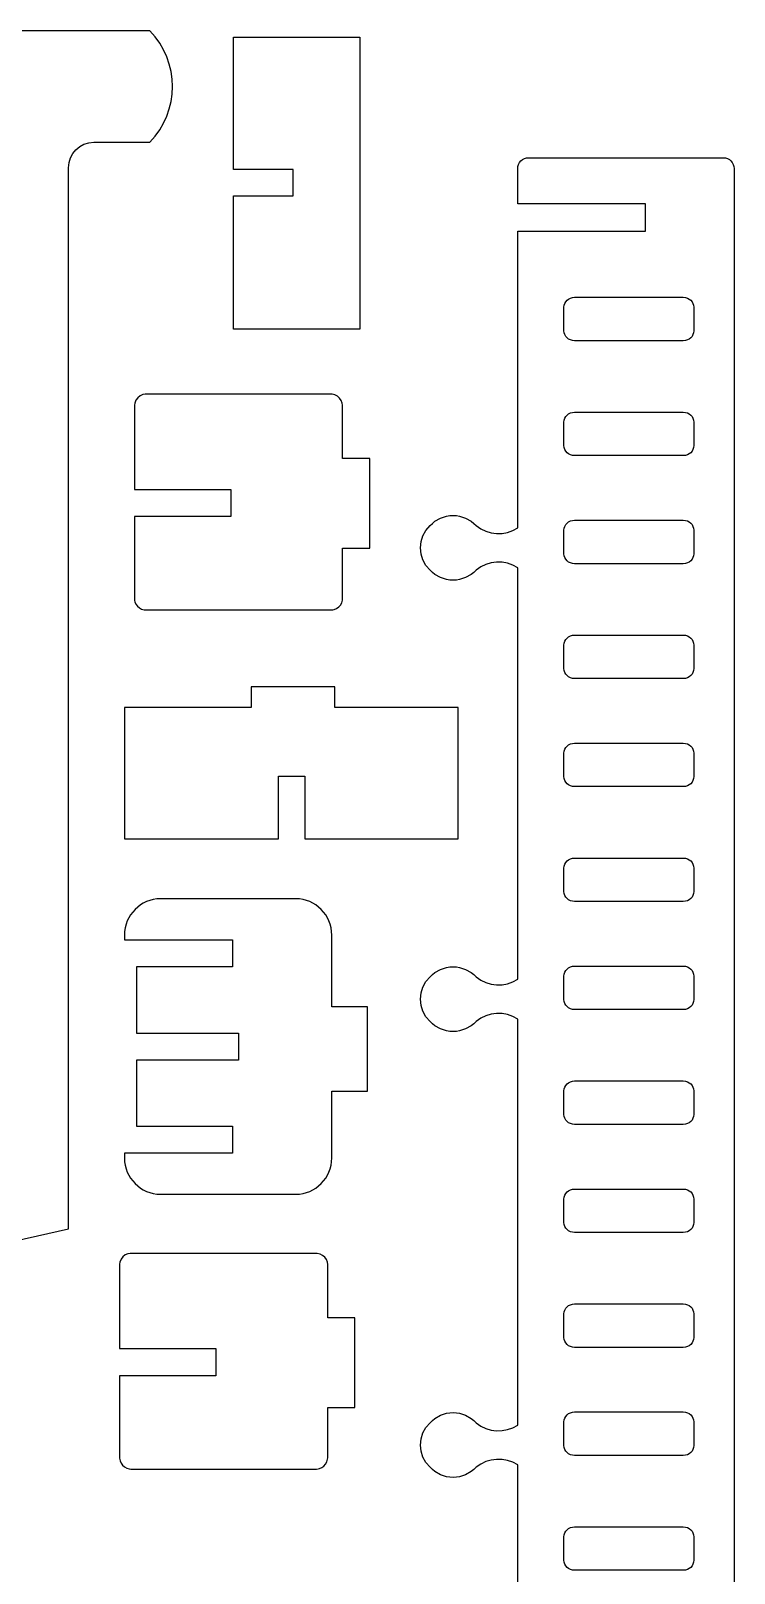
# Model space of a CAD drawing. Extents: x 0.4 to 16.9, y 0.4 to 10.9.
# Drawn here: x 13.78 to 16.93, y 3.99 to 10.9 of the extents above; entities that cross this region are included whole.
import ezdxf

# ---------------------------------------------------------------- set-up
doc = ezdxf.new("R2010")
doc.units = 0
doc.layers.add('Default_Layer', color=1, linetype='CONTINUOUS')

msp = doc.modelspace()

# ---------------------------------------------------------------- linework, layer by layer
at = {"layer": 'Default_Layer'}
for points in [[(12.0731, 5.1108), (13.9476, 5.5333), (13.9476, 5.5998), (13.9476, 10.2875), (13.9499, 10.3104), (13.9565, 10.3317), (13.9669, 10.351), (13.9807, 10.3678), (13.9974, 10.3817), (14.0166, 10.3922), (14.0379, 10.3988), (14.0607, 10.4011), (14.3111, 10.4011), (14.335, 10.428), (14.3557, 10.4566), (14.3732, 10.4867), (14.3876, 10.5181), (14.3987, 10.5504), (14.4067, 10.5835), (14.4115, 10.617), (14.4131, 10.6508), (14.4115, 10.6846), (14.4067, 10.7182), (14.3987, 10.7512), (14.3876, 10.7836), (14.3732, 10.8149), (14.3557, 10.845), (14.335, 10.8736), (14.3111, 10.9005), (14.3111, 10.9005), (13.9476, 10.9005), (13.8506, 10.9005), (7.5341, 10.9005)], [(15.9598, 2.6327), (15.9598, 4.4758), (15.9374, 4.4879), (15.9138, 4.4961), (15.8894, 4.5005), (15.8648, 4.5011), (15.8404, 4.4978), (15.8167, 4.4908), (15.7941, 4.4801), (15.7731, 4.4657), (15.7626, 4.4554), (15.7513, 4.4463), (15.7263, 4.432), (15.699, 4.4231), (15.6847, 4.4208), (15.6701, 4.4201), (15.6555, 4.4208), (15.6412, 4.4231), (15.6138, 4.432), (15.5888, 4.4463), (15.5775, 4.4554), (15.5671, 4.4657), (15.5486, 4.4867), (15.535, 4.5108), (15.5266, 4.5373), (15.5237, 4.5652), (15.5266, 4.593), (15.535, 4.6195), (15.5486, 4.6436), (15.5671, 4.6646), (15.5775, 4.6749), (15.5888, 4.684), (15.6138, 4.6983), (15.6412, 4.7072), (15.6555, 4.7095), (15.6701, 4.7102), (15.6847, 4.7095), (15.699, 4.7072), (15.7263, 4.6983), (15.7513, 4.684), (15.7626, 4.6749), (15.7731, 4.6646), (15.7941, 4.6502), (15.8167, 4.6394), (15.8404, 4.6324), (15.8648, 4.6292), (15.8894, 4.6298), (15.9138, 4.6342), (15.9374, 4.6424), (15.9598, 4.6545), (15.9598, 6.4732), (15.9374, 6.4853), (15.9138, 6.4935), (15.8894, 6.4979), (15.8648, 6.4985), (15.8404, 6.4953), (15.8167, 6.4883), (15.7941, 6.4775), (15.7731, 6.4631), (15.7626, 6.4528), (15.7513, 6.4437), (15.7263, 6.4294), (15.699, 6.4205), (15.6847, 6.4183), (15.6701, 6.4175), (15.6555, 6.4183), (15.6412, 6.4205), (15.6138, 6.4294), (15.5888, 6.4437), (15.5775, 6.4528), (15.5671, 6.4631), (15.5486, 6.4841), (15.535, 6.5083), (15.5266, 6.5347), (15.5237, 6.5626), (15.5266, 6.5905), (15.535, 6.6169), (15.5486, 6.641), (15.5671, 6.6621), (15.5775, 6.6724), (15.5888, 6.6814), (15.6138, 6.6958), (15.6412, 6.7046), (15.6555, 6.7069), (15.6701, 6.7077), (15.6847, 6.7069), (15.699, 6.7046), (15.7263, 6.6958), (15.7513, 6.6814), (15.7626, 6.6724), (15.7731, 6.6621), (15.7941, 6.6476), (15.8167, 6.6369), (15.8404, 6.6299), (15.8648, 6.6266), (15.8894, 6.6272), (15.9138, 6.6316), (15.9374, 6.6398), (15.9598, 6.6519), (15.9598, 8.495), (15.9374, 8.5071), (15.9138, 8.5153), (15.8894, 8.5197), (15.8648, 8.5203), (15.8404, 8.5171), (15.8167, 8.5101), (15.7941, 8.4993), (15.7731, 8.4849), (15.7626, 8.4746), (15.7513, 8.4655), (15.7263, 8.4512), (15.699, 8.4423), (15.6847, 8.44), (15.6701, 8.4393), (15.6555, 8.44), (15.6412, 8.4423), (15.6138, 8.4512), (15.5888, 8.4655), (15.5775, 8.4746), (15.5671, 8.4849), (15.5486, 8.5059), (15.535, 8.5301), (15.5266, 8.5565), (15.5237, 8.5844), (15.5266, 8.6123), (15.535, 8.6387), (15.5486, 8.6628), (15.5671, 8.6838), (15.5775, 8.6941), (15.5888, 8.7032), (15.6138, 8.7175), (15.6412, 8.7264), (15.6555, 8.7287), (15.6701, 8.7294), (15.6847, 8.7287), (15.699, 8.7264), (15.7263, 8.7175), (15.7513, 8.7032), (15.7626, 8.6941), (15.7731, 8.6838), (15.7941, 8.6694), (15.8167, 8.6586), (15.8404, 8.6517), (15.8648, 8.6484), (15.8894, 8.649), (15.9138, 8.6534), (15.9374, 8.6616), (15.9598, 8.6737), (15.9598, 10.0033), (16.5323, 10.0033), (16.5323, 10.1251), (15.9598, 10.1251), (15.9598, 10.2834), (15.9608, 10.2932), (15.9637, 10.3024), (15.9681, 10.3106), (15.974, 10.3179), (15.9812, 10.3238), (15.9894, 10.3283), (15.9985, 10.3311), (16.0083, 10.3321), (16.8807, 10.3321), (16.8904, 10.3311), (16.8995, 10.3283), (16.9078, 10.3238), (16.9149, 10.3179), (16.9209, 10.3106), (16.9253, 10.3024), (16.9282, 10.2932), (16.9291, 10.2834), (16.9291, 0.7713)], [(15.1243, 9.2725), (15.1237, 9.2725)]]:
    msp.add_lwpolyline(points, dxfattribs=at)
for points in [[(14.6866, 10.2793), (14.6866, 10.8721), (15.2521, 10.8721), (15.2521, 9.5648), (14.6866, 9.5648), (14.6866, 10.1616), (14.9532, 10.1616), (14.9532, 10.2793), (14.6866, 10.2793)], [(16.1668, 9.557), (16.1668, 9.6619), (16.1678, 9.671), (16.1705, 9.6795), (16.1749, 9.6871), (16.1806, 9.6937), (16.1876, 9.6992), (16.1956, 9.7034), (16.2045, 9.706), (16.214, 9.7069), (16.7012, 9.7069), (16.7108, 9.706), (16.7196, 9.7034), (16.7276, 9.6992), (16.7346, 9.6937), (16.7404, 9.6871), (16.7447, 9.6795), (16.7474, 9.671), (16.7484, 9.6619), (16.7484, 9.557), (16.7474, 9.548), (16.7447, 9.5395), (16.7404, 9.5319), (16.7346, 9.5252), (16.7276, 9.5197), (16.7196, 9.5156), (16.7108, 9.513), (16.7012, 9.512), (16.214, 9.512), (16.2045, 9.513), (16.1956, 9.5156), (16.1876, 9.5197), (16.1806, 9.5252), (16.1749, 9.5319), (16.1705, 9.5395), (16.1678, 9.548), (16.1668, 9.557)], [(15.121, 9.2725), (14.299, 9.2725), (14.2908, 9.2725), (14.2903, 9.2725), (14.2805, 9.2707), (14.2682, 9.2654), (14.2577, 9.2572), (14.2492, 9.246), (14.2439, 9.233), (14.2424, 9.2241), (14.2424, 9.2238), (14.2424, 9.2238), (14.2424, 9.2156), (14.2424, 8.8462), (14.6745, 8.8462), (14.6745, 8.7244), (14.2424, 8.7244), (14.2424, 8.3633), (14.2424, 8.355), (14.2433, 8.3487), (14.2448, 8.3427), (14.2493, 8.3326), (14.2561, 8.3234), (14.2647, 8.3158), (14.2748, 8.3102), (14.286, 8.3069), (14.2924, 8.3063), (14.2977, 8.3063), (15.12, 8.3063), (15.1255, 8.3063), (15.1319, 8.307), (15.1381, 8.3085), (15.1483, 8.3129), (15.1578, 8.3196), (15.1656, 8.3283), (15.1713, 8.3387), (15.1746, 8.3501), (15.1753, 8.3567), (15.1753, 8.3618), (15.1753, 8.3619), (15.1753, 8.5823), (15.2965, 8.5823), (15.2965, 8.9843), (15.1753, 8.9843), (15.1753, 9.2168), (15.1753, 9.2222), (15.1753, 9.223), (15.1737, 9.2328), (15.1691, 9.2448), (15.1617, 9.2552), (15.1521, 9.2635), (15.1408, 9.2693), (15.1281, 9.2723), (15.1227, 9.2725), (15.121, 9.2725)], [(16.1668, 9.0424), (16.1668, 9.1474), (16.1678, 9.1564), (16.1705, 9.1649), (16.1749, 9.1725), (16.1806, 9.1792), (16.1876, 9.1847), (16.1956, 9.1888), (16.2045, 9.1914), (16.214, 9.1923), (16.7012, 9.1923), (16.7108, 9.1914), (16.7196, 9.1888), (16.7276, 9.1847), (16.7346, 9.1792), (16.7404, 9.1725), (16.7447, 9.1649), (16.7474, 9.1564), (16.7484, 9.1474), (16.7484, 9.0424), (16.7474, 9.0334), (16.7447, 9.0249), (16.7404, 9.0173), (16.7346, 9.0106), (16.7276, 9.0051), (16.7196, 9.001), (16.7108, 8.9984), (16.7012, 8.9975), (16.214, 8.9975), (16.2045, 8.9984), (16.1956, 9.001), (16.1876, 9.0051), (16.1806, 9.0106), (16.1749, 9.0173), (16.1705, 9.0249), (16.1678, 9.0334), (16.1668, 9.0424)], [(16.1668, 8.5583), (16.1668, 8.6632), (16.1678, 8.6723), (16.1705, 8.6807), (16.1749, 8.6884), (16.1806, 8.695), (16.1876, 8.7005), (16.1956, 8.7047), (16.2045, 8.7073), (16.214, 8.7082), (16.7012, 8.7082), (16.7108, 8.7073), (16.7196, 8.7047), (16.7276, 8.7005), (16.7346, 8.695), (16.7404, 8.6884), (16.7447, 8.6807), (16.7474, 8.6723), (16.7484, 8.6632), (16.7484, 8.5583), (16.7474, 8.5492), (16.7447, 8.5408), (16.7404, 8.5332), (16.7346, 8.5265), (16.7276, 8.521), (16.7196, 8.5169), (16.7108, 8.5142), (16.7012, 8.5133), (16.214, 8.5133), (16.2045, 8.5142), (16.1956, 8.5169), (16.1876, 8.521), (16.1806, 8.5265), (16.1749, 8.5332), (16.1705, 8.5408), (16.1678, 8.5492), (16.1668, 8.5583)], [(16.1668, 8.0437), (16.1668, 8.1487), (16.1678, 8.1577), (16.1705, 8.1662), (16.1749, 8.1738), (16.1806, 8.1804), (16.1876, 8.1859), (16.1956, 8.1901), (16.2045, 8.1927), (16.214, 8.1936), (16.7012, 8.1936), (16.7108, 8.1927), (16.7196, 8.1901), (16.7276, 8.1859), (16.7346, 8.1804), (16.7404, 8.1738), (16.7447, 8.1662), (16.7474, 8.1577), (16.7484, 8.1487), (16.7484, 8.0437), (16.7474, 8.0347), (16.7447, 8.0262), (16.7404, 8.0186), (16.7346, 8.0119), (16.7276, 8.0064), (16.7196, 8.0023), (16.7108, 7.9997), (16.7012, 7.9987), (16.214, 7.9987), (16.2045, 7.9997), (16.1956, 8.0023), (16.1876, 8.0064), (16.1806, 8.0119), (16.1749, 8.0186), (16.1705, 8.0262), (16.1678, 8.0347), (16.1668, 8.0437)], [(14.7654, 7.8699), (14.198, 7.8699), (14.198, 7.2812), (14.8886, 7.2812), (14.8886, 7.5613), (15.0057, 7.5613), (15.0057, 7.2812), (15.6923, 7.2812), (15.6923, 7.8699), (15.141, 7.8699), (15.141, 7.9612), (14.7654, 7.9612), (14.7654, 7.8699)], [(16.1668, 7.5596), (16.1668, 7.6645), (16.1678, 7.6736), (16.1705, 7.682), (16.1749, 7.6897), (16.1806, 7.6963), (16.1876, 7.7018), (16.1956, 7.706), (16.2045, 7.7086), (16.214, 7.7095), (16.7012, 7.7095), (16.7108, 7.7086), (16.7196, 7.706), (16.7276, 7.7018), (16.7346, 7.6963), (16.7404, 7.6897), (16.7447, 7.682), (16.7474, 7.6736), (16.7484, 7.6645), (16.7484, 7.5596), (16.7474, 7.5505), (16.7447, 7.5421), (16.7404, 7.5344), (16.7346, 7.5278), (16.7276, 7.5223), (16.7196, 7.5182), (16.7108, 7.5155), (16.7012, 7.5146), (16.214, 7.5146), (16.2045, 7.5155), (16.1956, 7.5182), (16.1876, 7.5223), (16.1806, 7.5278), (16.1749, 7.5344), (16.1705, 7.5421), (16.1678, 7.5505), (16.1668, 7.5596)], [(16.1668, 7.045), (16.1668, 7.1499), (16.1678, 7.159), (16.1705, 7.1674), (16.1749, 7.1751), (16.1806, 7.1817), (16.1876, 7.1872), (16.1956, 7.1914), (16.2045, 7.194), (16.214, 7.1949), (16.7012, 7.1949), (16.7108, 7.194), (16.7196, 7.1914), (16.7276, 7.1872), (16.7346, 7.1817), (16.7404, 7.1751), (16.7447, 7.1674), (16.7474, 7.159), (16.7484, 7.1499), (16.7484, 7.045), (16.7474, 7.0359), (16.7447, 7.0275), (16.7404, 7.0199), (16.7346, 7.0132), (16.7276, 7.0077), (16.7196, 7.0036), (16.7108, 7.0009), (16.7012, 7), (16.214, 7), (16.2045, 7.0009), (16.1956, 7.0036), (16.1876, 7.0077), (16.1806, 7.0132), (16.1749, 7.0199), (16.1705, 7.0275), (16.1678, 7.0359), (16.1668, 7.045)], [(15.1269, 6.5281), (15.1269, 6.8498), (15.126, 6.8664), (15.1236, 6.8826), (15.1196, 6.8981), (15.1142, 6.913), (15.1074, 6.9272), (15.0993, 6.9406), (15.0796, 6.9647), (15.0556, 6.9845), (15.0423, 6.9926), (15.0282, 6.9995), (15.0134, 7.0049), (14.9979, 7.0089), (14.9818, 7.0114), (14.9653, 7.0122), (14.3595, 7.0122), (14.343, 7.0114), (14.327, 7.0089), (14.3115, 7.0049), (14.2966, 6.9995), (14.2825, 6.9926), (14.2692, 6.9845), (14.2453, 6.9647), (14.2256, 6.9406), (14.2175, 6.9272), (14.2107, 6.913), (14.2052, 6.8981), (14.2012, 6.8826), (14.1988, 6.8664), (14.198, 6.8498), (14.198, 6.8285), (14.6826, 6.8285), (14.6826, 6.7067), (14.2525, 6.7067), (14.2525, 6.4103), (14.7089, 6.4103), (14.7089, 6.2886), (14.2525, 6.2886), (14.2525, 5.9942), (14.6826, 5.9942), (14.6826, 5.8724), (14.198, 5.8724), (14.198, 5.8511), (14.1988, 5.8345), (14.2012, 5.8184), (14.2052, 5.8028), (14.2107, 5.7879), (14.2175, 5.7737), (14.2256, 5.7603), (14.2453, 5.7363), (14.2692, 5.7165), (14.2825, 5.7083), (14.2966, 5.7015), (14.3115, 5.696), (14.327, 5.692), (14.343, 5.6896), (14.3595, 5.6887), (14.9653, 5.6887), (14.9818, 5.6896), (14.9979, 5.692), (15.0134, 5.696), (15.0282, 5.7015), (15.0423, 5.7083), (15.0556, 5.7165), (15.0796, 5.7363), (15.0993, 5.7603), (15.1074, 5.7737), (15.1142, 5.7879), (15.1196, 5.8028), (15.1236, 5.8184), (15.126, 5.8345), (15.1269, 5.8511), (15.1269, 6.1505), (15.2864, 6.1505), (15.2864, 6.5281), (15.1269, 6.5281)], [(16.1668, 6.5609), (16.1668, 6.6658), (16.1678, 6.6749), (16.1705, 6.6833), (16.1749, 6.6909), (16.1806, 6.6976), (16.1876, 6.7031), (16.1956, 6.7072), (16.2045, 6.7099), (16.214, 6.7108), (16.7012, 6.7108), (16.7108, 6.7099), (16.7196, 6.7072), (16.7276, 6.7031), (16.7346, 6.6976), (16.7404, 6.6909), (16.7447, 6.6833), (16.7474, 6.6749), (16.7484, 6.6658), (16.7484, 6.5609), (16.7474, 6.5518), (16.7447, 6.5434), (16.7404, 6.5357), (16.7346, 6.5291), (16.7276, 6.5236), (16.7196, 6.5194), (16.7108, 6.5168), (16.7012, 6.5159), (16.214, 6.5159), (16.2045, 6.5168), (16.1956, 6.5194), (16.1876, 6.5236), (16.1806, 6.5291), (16.1749, 6.5357), (16.1705, 6.5434), (16.1678, 6.5518), (16.1668, 6.5609)], [(16.1668, 6.0463), (16.1668, 6.1512), (16.1678, 6.1603), (16.1705, 6.1687), (16.1749, 6.1764), (16.1806, 6.183), (16.1876, 6.1885), (16.1956, 6.1927), (16.2045, 6.1953), (16.214, 6.1962), (16.7012, 6.1962), (16.7108, 6.1953), (16.7196, 6.1927), (16.7276, 6.1885), (16.7346, 6.183), (16.7404, 6.1764), (16.7447, 6.1687), (16.7474, 6.1603), (16.7484, 6.1512), (16.7484, 6.0463), (16.7474, 6.0372), (16.7447, 6.0288), (16.7404, 6.0211), (16.7346, 6.0145), (16.7276, 6.009), (16.7196, 6.0049), (16.7108, 6.0022), (16.7012, 6.0013), (16.214, 6.0013), (16.2045, 6.0022), (16.1956, 6.0049), (16.1876, 6.009), (16.1806, 6.0145), (16.1749, 6.0211), (16.1705, 6.0288), (16.1678, 6.0372), (16.1668, 6.0463)], [(16.1668, 5.5622), (16.1668, 5.6671), (16.1678, 5.6762), (16.1705, 5.6846), (16.1749, 5.6922), (16.1806, 5.6989), (16.1876, 5.7044), (16.1956, 5.7085), (16.2045, 5.7111), (16.214, 5.7121), (16.7012, 5.7121), (16.7108, 5.7111), (16.7196, 5.7085), (16.7276, 5.7044), (16.7346, 5.6989), (16.7404, 5.6922), (16.7447, 5.6846), (16.7474, 5.6762), (16.7484, 5.6671), (16.7484, 5.5622), (16.7474, 5.5531), (16.7447, 5.5447), (16.7404, 5.537), (16.7346, 5.5304), (16.7276, 5.5249), (16.7196, 5.5207), (16.7108, 5.5181), (16.7012, 5.5172), (16.214, 5.5172), (16.2045, 5.5181), (16.1956, 5.5207), (16.1876, 5.5249), (16.1806, 5.5304), (16.1749, 5.537), (16.1705, 5.5447), (16.1678, 5.5531), (16.1668, 5.5622)], [(15.0544, 5.4238), (14.2324, 5.4238), (14.2242, 5.4238), (14.2237, 5.4238), (14.2138, 5.422), (14.2016, 5.4167), (14.191, 5.4085), (14.1825, 5.3973), (14.1773, 5.3843), (14.1758, 5.3754), (14.1758, 5.3751), (14.1758, 5.3751), (14.1758, 5.3669), (14.1758, 4.9975), (14.6079, 4.9975), (14.6079, 4.8757), (14.1758, 4.8757), (14.1758, 4.5146), (14.1758, 4.5063), (14.1766, 4.5), (14.1782, 4.494), (14.1827, 4.4839), (14.1894, 4.4747), (14.198, 4.4671), (14.2082, 4.4615), (14.2194, 4.4582), (14.2258, 4.4576), (14.231, 4.4576), (15.0533, 4.4576), (15.0589, 4.4576), (15.0653, 4.4583), (15.0714, 4.4598), (15.0817, 4.4642), (15.0912, 4.4709), (15.0989, 4.4796), (15.1047, 4.49), (15.108, 4.5014), (15.1087, 4.508), (15.1087, 4.5131), (15.1087, 4.5132), (15.1087, 4.7336), (15.2299, 4.7336), (15.2299, 5.1356), (15.1087, 5.1356), (15.1087, 5.3681), (15.1087, 5.3735), (15.1087, 5.3743), (15.1071, 5.3841), (15.1025, 5.3961), (15.0951, 5.4065), (15.0855, 5.4148), (15.0742, 5.4206), (15.0615, 5.4236), (15.0561, 5.4238), (15.0544, 5.4238)], [(16.1668, 5.0476), (16.1668, 5.1525), (16.1678, 5.1616), (16.1705, 5.17), (16.1749, 5.1777), (16.1806, 5.1843), (16.1876, 5.1898), (16.1956, 5.1939), (16.2045, 5.1966), (16.214, 5.1975), (16.7012, 5.1975), (16.7108, 5.1966), (16.7196, 5.1939), (16.7276, 5.1898), (16.7346, 5.1843), (16.7404, 5.1777), (16.7447, 5.17), (16.7474, 5.1616), (16.7484, 5.1525), (16.7484, 5.0476), (16.7474, 5.0385), (16.7447, 5.0301), (16.7404, 5.0224), (16.7346, 5.0158), (16.7276, 5.0103), (16.7196, 5.0061), (16.7108, 5.0035), (16.7012, 5.0026), (16.214, 5.0026), (16.2045, 5.0035), (16.1956, 5.0061), (16.1876, 5.0103), (16.1806, 5.0158), (16.1749, 5.0224), (16.1705, 5.0301), (16.1678, 5.0385), (16.1668, 5.0476)], [(16.1668, 4.5634), (16.1668, 4.6684), (16.1678, 4.6774), (16.1705, 4.6859), (16.1749, 4.6935), (16.1806, 4.7002), (16.1876, 4.7057), (16.1956, 4.7098), (16.2045, 4.7124), (16.214, 4.7133), (16.7012, 4.7133), (16.7108, 4.7124), (16.7196, 4.7098), (16.7276, 4.7057), (16.7346, 4.7002), (16.7404, 4.6935), (16.7447, 4.6859), (16.7474, 4.6774), (16.7484, 4.6684), (16.7484, 4.5634), (16.7474, 4.5544), (16.7447, 4.5459), (16.7404, 4.5383), (16.7346, 4.5316), (16.7276, 4.5262), (16.7196, 4.522), (16.7108, 4.5194), (16.7012, 4.5185), (16.214, 4.5185), (16.2045, 4.5194), (16.1956, 4.522), (16.1876, 4.5262), (16.1806, 4.5316), (16.1749, 4.5383), (16.1705, 4.5459), (16.1678, 4.5544), (16.1668, 4.5634)], [(16.1668, 4.0489), (16.1668, 4.1538), (16.1678, 4.1629), (16.1705, 4.1713), (16.1749, 4.1789), (16.1806, 4.1856), (16.1876, 4.1911), (16.1956, 4.1952), (16.2045, 4.1979), (16.214, 4.1988), (16.7012, 4.1988), (16.7108, 4.1979), (16.7196, 4.1952), (16.7276, 4.1911), (16.7346, 4.1856), (16.7404, 4.1789), (16.7447, 4.1713), (16.7474, 4.1629), (16.7484, 4.1538), (16.7484, 4.0489), (16.7474, 4.0398), (16.7447, 4.0314), (16.7404, 4.0237), (16.7346, 4.0171), (16.7276, 4.0116), (16.7196, 4.0074), (16.7108, 4.0048), (16.7012, 4.0039), (16.214, 4.0039), (16.2045, 4.0048), (16.1956, 4.0074), (16.1876, 4.0116), (16.1806, 4.0171), (16.1749, 4.0237), (16.1705, 4.0314), (16.1678, 4.0398), (16.1668, 4.0489)]]:
    msp.add_lwpolyline(points, close=True, dxfattribs=at)

doc.saveas('drawing.dxf')
